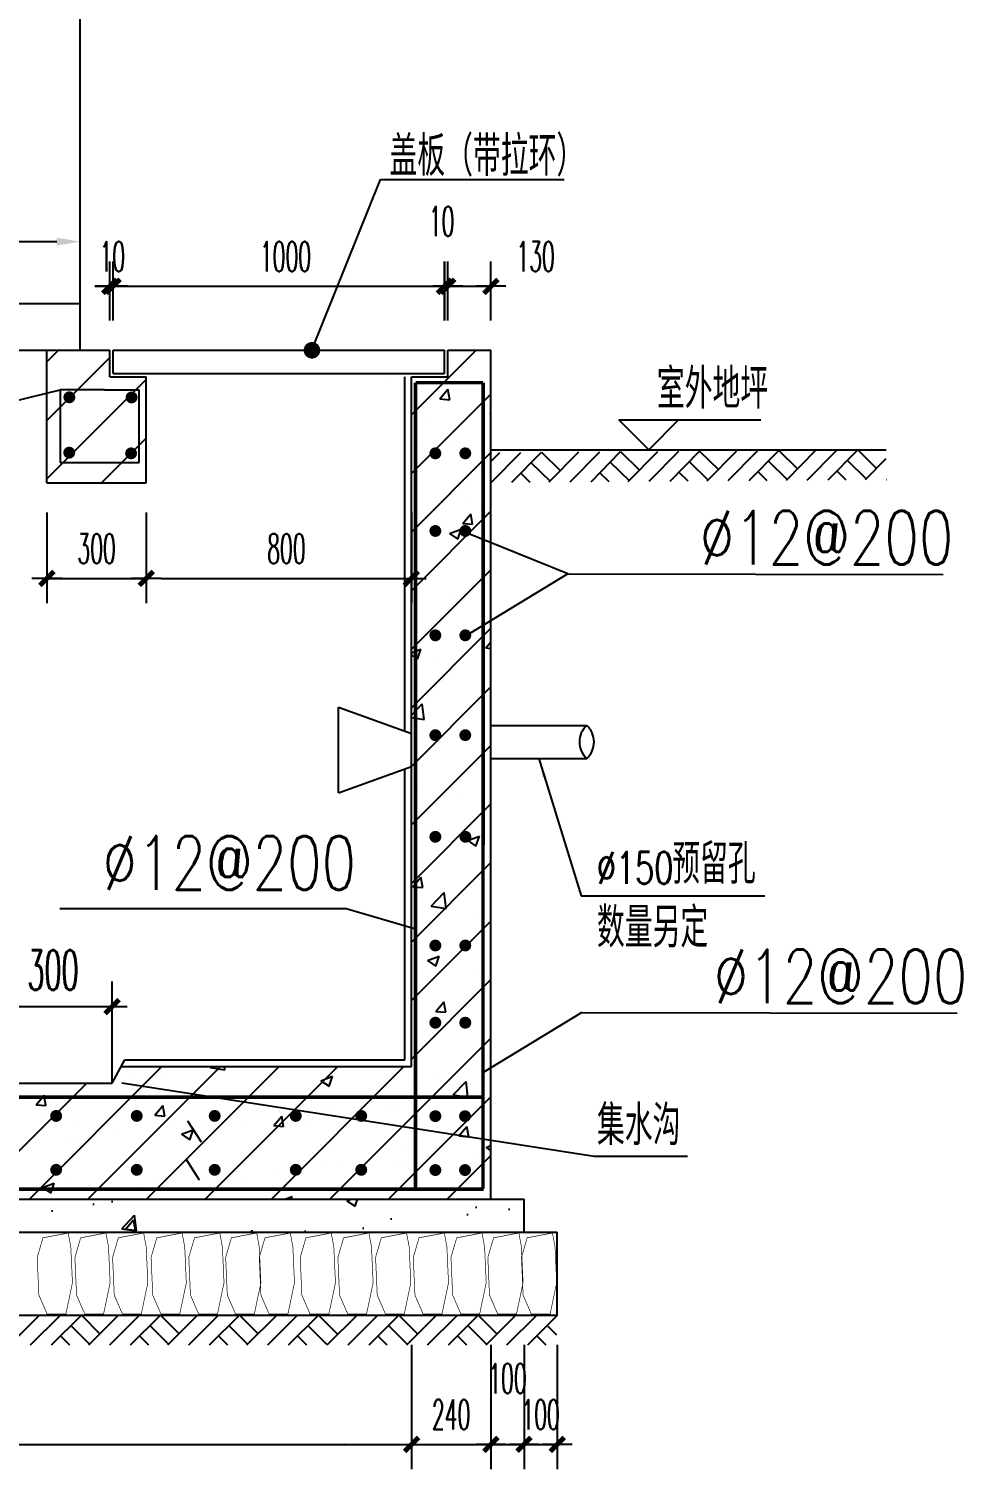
# Model space of a CAD drawing. Extents: x 1225 to 6895, y 909 to 1228.
# Drawn here: x 5323.8 to 5370.9, y 1079.3 to 1151.9 of the extents above; entities that cross this region are included whole.
import ezdxf

# ---------------------------------------------------------------- set-up
doc = ezdxf.new("R2010")
doc.units = 0
doc.layers.get('0').update_dxf_attribs({"linetype": 'CONTINUOUS'})
for name, color, linetype in [('02', 7, 'CONTINUOUS'), ('1', 7, 'CONTINUOUS'), ('3', 4, 'CONTINUOUS'), ('6', 1, 'CONTINUOUS'), ('PUB_DIM', 3, 'CONTINUOUS'), ('PUB_HATCH', 8, 'CONTINUOUS'), ('PUB_TEXT', 7, 'CONTINUOUS')]:
    doc.layers.add(name, color=color, linetype=linetype)
doc.styles.add('_HZTXT', font='romans.shx', dxfattribs={"width": 0.65, "bigfont": 'hztxt.shx'})
doc.styles.add('_SIMPLEX', font='SIMPLEX.shx', dxfattribs={"width": 0.525})
doc.styles.add('DIM_FONT', font='SIMPLEX.shx', dxfattribs={"width": 0.5, "bigfont": 'hztxt.shx'})

# ---------------------------------------------------------------- blocks, each defined once
blk = doc.blocks.new('_DIMX')
blk.add_line((-150, 0), (150, 0))
at = {"const_width": 50}
blk.add_lwpolyline([(-70, -70), (70, 70)], dxfattribs=at)
blk = doc.blocks.new('_DOT')
at = {"const_width": 0.1}
blk.add_lwpolyline([(-0.05, 0, 1), (0.05, 0, 1)], format="xyb", close=True, dxfattribs=at)
blk = doc.blocks.new('_ARROW')
blk.add_solid([(0, 0), (-1, 0.1), (-1, -0.1)])

msp = doc.modelspace()

# ---------------------------------------------------------------- hatches: boundary and pattern name
h = msp.add_hatch(color=0)
edge = h.paths.add_edge_path()
edge.add_arc((5325.852, 1133.351), 0.303, 0, 360)
h = msp.add_hatch(color=0)
edge = h.paths.add_edge_path()
edge.add_arc((5328.99, 1133.343), 0.303, 0, 360)
h = msp.add_hatch(color=0)
edge = h.paths.add_edge_path()
edge.add_arc((5325.845, 1130.559), 0.303, 0, 360)
h = msp.add_hatch(color=0)
edge = h.paths.add_edge_path()
edge.add_arc((5328.965, 1130.525), 0.303, 0, 360)
h = msp.add_hatch(color=0)
edge = h.paths.add_edge_path()
edge.add_arc((5344.303, 1130.525), 0.303, 0, 360)
h = msp.add_hatch(color=0)
edge = h.paths.add_edge_path()
edge.add_arc((5345.811, 1130.525), 0.303, 0, 360)
h = msp.add_hatch(color=0)
edge = h.paths.add_edge_path()
edge.add_arc((5344.303, 1126.611), 0.303, 0, 360)
h = msp.add_hatch(color=0)
edge = h.paths.add_edge_path()
edge.add_arc((5345.811, 1126.611), 0.303, 0, 360)
h = msp.add_hatch(color=0)
edge = h.paths.add_edge_path()
edge.add_arc((5344.303, 1121.349), 0.303, 0, 360)
h = msp.add_hatch(color=0)
edge = h.paths.add_edge_path()
edge.add_arc((5345.811, 1121.349), 0.303, 0, 360)
h = msp.add_hatch(color=0)
edge = h.paths.add_edge_path()
edge.add_arc((5344.303, 1116.314), 0.303, 0, 360)
h = msp.add_hatch(color=0)
edge = h.paths.add_edge_path()
edge.add_arc((5345.811, 1116.314), 0.303, 0, 360)
h = msp.add_hatch(color=0)
edge = h.paths.add_edge_path()
edge.add_arc((5344.303, 1111.19), 0.303, 0, 360)
h = msp.add_hatch(color=0)
edge = h.paths.add_edge_path()
edge.add_arc((5345.816, 1111.192), 0.303, 0, 360)
h = msp.add_hatch(color=0)
edge = h.paths.add_edge_path()
edge.add_arc((5344.303, 1105.709), 0.303, 0, 360)
h = msp.add_hatch(color=0)
edge = h.paths.add_edge_path()
edge.add_arc((5345.811, 1105.709), 0.303, 0, 360)
h = msp.add_hatch(color=0)
edge = h.paths.add_edge_path()
edge.add_arc((5344.303, 1101.816), 0.303, 0, 360)
h = msp.add_hatch(color=0)
edge = h.paths.add_edge_path()
edge.add_arc((5345.811, 1101.816), 0.303, 0, 360)
h = msp.add_hatch(color=0)
edge = h.paths.add_edge_path()
edge.add_arc((5325.187, 1097.118), 0.303, 0, 360)
h = msp.add_hatch(color=0)
edge = h.paths.add_edge_path()
edge.add_arc((5329.25, 1097.118), 0.303, -180, 180, ccw=False)
h = msp.add_hatch(color=0)
edge = h.paths.add_edge_path()
edge.add_arc((5333.179, 1097.118), 0.303, 0, 360)
h = msp.add_hatch(color=0)
edge = h.paths.add_edge_path()
edge.add_arc((5337.266, 1097.118), 0.303, -180, 180, ccw=False)
h = msp.add_hatch(color=0)
edge = h.paths.add_edge_path()
edge.add_arc((5340.566, 1097.118), 0.303, -180, 180, ccw=False)
h = msp.add_hatch(color=0)
edge = h.paths.add_edge_path()
edge.add_arc((5344.303, 1097.105), 0.303, 0, 360)
h = msp.add_hatch(color=0)
edge = h.paths.add_edge_path()
edge.add_arc((5345.797, 1097.105), 0.303, 0, 360)
h = msp.add_hatch(color=0)
edge = h.paths.add_edge_path()
edge.add_arc((5325.187, 1094.399), 0.303, 0, 360)
h = msp.add_hatch(color=0)
edge = h.paths.add_edge_path()
edge.add_arc((5329.25, 1094.399), 0.303, -180, 180, ccw=False)
h = msp.add_hatch(color=0)
edge = h.paths.add_edge_path()
edge.add_arc((5333.179, 1094.399), 0.303, 0, 360)
h = msp.add_hatch(color=0)
edge = h.paths.add_edge_path()
edge.add_arc((5337.266, 1094.399), 0.303, -180, 180, ccw=False)
h = msp.add_hatch(color=0)
edge = h.paths.add_edge_path()
edge.add_arc((5340.566, 1094.399), 0.303, -180, 180, ccw=False)
h = msp.add_hatch(color=0)
edge = h.paths.add_edge_path()
edge.add_arc((5344.303, 1094.387), 0.303, 0, 360)
h = msp.add_hatch(color=0)
edge = h.paths.add_edge_path()
edge.add_arc((5345.797, 1094.387), 0.303, 0, 360)
at = {"layer": '6'}
h = msp.add_hatch(dxfattribs=at)
h.set_pattern_fill('ANSI31', color=256, scale=16.703658, style=0)
h.set_pattern_definition([(45, (5200.301, 1034.3464), (-1.47641, 1.47641), [])])
h.paths.add_polyline_path([(5296.657, 1135.72), (5291.646, 1135.72), (5291.646, 1129.039), (5296.657, 1129.039)])
h.paths.add_polyline_path([(5329.731, 1134.384), (5327.893, 1134.384), (5327.893, 1135.72), (5324.719, 1135.72), (5324.719, 1129.039), (5329.731, 1129.039)])
h = msp.add_hatch(dxfattribs=at)
h.set_pattern_fill('AR-CONC', color=256, scale=0.835183, style=0)
h.set_pattern_definition([(50, (5203.6416, 1034.3464), (5.99043, -0.5241), [0.62639, -6.89026]), (355, (5203.6416, 1034.3464), (-1.15883, 6.28218), [0.5011, -5.5122]), (100.4514, (5204.141, 1034.303), (4.83161, 5.75808), [0.53235, -5.85582]), (46.184, (5203.642, 1036.017), (8.9134, -1.3824), [0.9396, -10.3354]), (96.6356, (5204.384, 1035.902), (7.80614, 8.13567), [0.7985, -8.78373]), (351.184, (5203.642, 1036.017), (7.80614, 8.13567), [0.75166, -8.2683]), (21, (5204.477, 1035.599), (4.98527, -3.3626), [0.62639, -6.89026]), (326, (5204.477, 1035.599), (2.03213, 6.05633), [0.5011, -5.5122]), (71.4514, (5204.892, 1035.319), (7.0174, 2.69372), [0.53235, -5.85582]), (37.5, (5203.6416, 1034.3464), (0.101557, 2.780273), [0, -5.44539, 0, -5.595725, 0, -5.53309]), (7.5, (5203.6416, 1034.3464), (2.19711, 3.29406), [0, -3.1904, 0, -5.320115, 0, -2.108837]), (327.5, (5201.7792, 1034.3464), (4.458394, -0.188374), [0, -2.08796, 0, -6.51443, 0, -8.64414]), (317.5, (5200.944, 1034.3464), (4.87067, 0.83606), [0, -2.71434, 0, -4.32625, 0, -6.13859])])
h.paths.add_polyline_path([(5348.773, 1092.922), (5265.171, 1092.922), (5265.171, 1091.251), (5348.773, 1091.251)])

# ---------------------------------------------------------------- linework, layer by layer
at = {"color": 7}
for p, q in [((5350.986, 1124.45), (5345.996, 1126.466)), ((5350.986, 1124.45), (5346.003, 1121.423)), ((5339.798, 1107.583), (5343.248, 1106.573)), ((5351.69, 1102.331), (5346.708, 1099.303))]:
    msp.add_line(p, q, dxfattribs=at)
for p, q in [((5350.986, 1124.45), (5369.895, 1124.419)), ((5325.368, 1107.583), (5339.798, 1107.583)), ((5351.69, 1102.331), (5370.6, 1102.299))]:
    msp.add_line(p, q)
at = {"color": 0, "const_width": 0.18}
for points in [[(5343.305, 1093.432), (5343.305, 1134.088)], [(5343.305, 1134.088), (5346.71, 1134.088)], [(5346.704, 1093.444), (5346.71, 1134.088)], [(5263.83, 1098.061), (5346.754, 1098.061)], [(5263.835, 1093.428), (5346.742, 1093.428)]]:
    msp.add_lwpolyline(points, dxfattribs=at)
at = {"layer": '02', "color": 2}
for p, q in [((5331.813, 1096.866), (5332.49, 1095.815)), ((5331.726, 1094.951), (5332.402, 1093.9))]:
    msp.add_line(p, q, dxfattribs=at)
at = {"layer": '1', "color": 1}
for p, q in [((5326.401, 1135.72), (5326.401, 1183.22)), ((5265.543, 1138.08), (5326.401, 1138.08)), ((5265.543, 1135.72), (5326.401, 1135.72))]:
    msp.add_line(p, q, dxfattribs=at)
at = {"layer": '3', "color": 1, "linetype": 'CONTINUOUS', "ltscale": 20}
for p, q in [((5327.628, 1133.732), (5325.387, 1133.732)), ((5325.387, 1133.732), (5325.387, 1130.062)), ((5327.628, 1133.732), (5329.369, 1133.732)), ((5329.369, 1130.062), (5329.369, 1133.732)), ((5325.387, 1130.062), (5329.369, 1130.062))]:
    msp.add_line(p, q, dxfattribs=at)
at = {"layer": '6'}
for p, q in [((5326.401, 1138.861), (5326.401, 1142.381)), ((5266.723, 1141.201), (5325.221, 1141.201)), ((5343.093, 1132.459), (5346.355, 1135.72)), ((5341.76, 1134.1), (5341.76, 1134.1)), ((5342.759, 1116.521), (5342.759, 1134.384)), ((5344.524, 1133.275), (5344.927, 1133.755)), ((5345.024, 1133.231), (5344.927, 1133.755)), ((5343.093, 1129.506), (5347.102, 1133.515)), ((5343.588, 1133.624), (5343.588, 1133.624)), ((5344.524, 1133.275), (5345.024, 1133.231)), ((5347.047, 1132.537), (5347.102, 1132.558)), ((5347.047, 1132.537), (5347.102, 1132.499)), ((5343.778, 1132.17), (5343.778, 1132.17)), ((5343.487, 1130.844), (5343.487, 1130.844)), ((5344.367, 1130.789), (5344.367, 1130.789)), ((5344.995, 1131.081), (5344.995, 1131.081)), ((5345.539, 1131.049), (5345.539, 1131.049)), ((5343.093, 1126.553), (5347.102, 1130.562)), ((5347.102, 1130.709), (5367.029, 1130.709)), ((5343.385, 1128.064), (5343.385, 1128.064)), ((5345.961, 1128.203), (5345.961, 1128.203)), ((5343.093, 1123.6), (5347.102, 1127.609)), ((5345.683, 1126.993), (5346.086, 1127.473)), ((5346.183, 1126.949), (5346.086, 1127.473)), ((5346.575, 1127.737), (5346.575, 1127.737)), ((5345.015, 1126.481), (5345.6, 1126.705)), ((5345.015, 1126.481), (5345.43, 1126.2)), ((5345.43, 1126.2), (5345.6, 1126.705)), ((5345.683, 1126.993), (5346.182, 1126.949)), ((5343.284, 1125.284), (5343.284, 1125.284)), ((5343.093, 1120.648), (5347.102, 1124.656)), ((5343.763, 1124.909), (5343.763, 1124.909)), ((5344.949, 1123.469), (5344.949, 1123.469)), ((5343.182, 1122.503), (5343.182, 1122.503)), ((5346.71, 1122.347), (5346.71, 1122.347)), ((5346.841, 1122.309), (5346.841, 1122.309)), ((5343.093, 1117.695), (5347.102, 1121.704)), ((5343.093, 1120.467), (5343.567, 1120.649)), ((5343.398, 1120.144), (5343.568, 1120.649)), ((5346.842, 1120.711), (5347.102, 1121.021)), ((5346.842, 1120.711), (5347.102, 1120.688)), ((5343.093, 1120.349), (5343.398, 1120.144)), ((5344.342, 1120.213), (5344.342, 1120.213)), ((5343.287, 1119.224), (5343.287, 1119.224)), ((5346.735, 1119.291), (5346.735, 1119.291)), ((5343.093, 1114.742), (5347.102, 1118.751)), ((5344.644, 1119.015), (5344.644, 1119.015)), ((5339.425, 1113.407), (5339.425, 1117.734)), ((5339.425, 1117.734), (5343.093, 1116.399)), ((5343.093, 1117.323), (5343.64, 1117.893)), ((5343.732, 1117.1), (5343.64, 1117.893)), ((5343.093, 1117.199), (5343.732, 1117.1)), ((5347.102, 1116.799), (5351.932, 1116.799)), ((5343.093, 1111.789), (5347.102, 1115.798)), ((5344.537, 1115.997), (5344.537, 1115.997)), ((5347.102, 1115.142), (5351.932, 1115.142)), ((5339.425, 1113.407), (5343.093, 1114.742)), ((5342.759, 1099.937), (5342.759, 1114.62)), ((5346.119, 1114.768), (5346.119, 1114.768)), ((5343.422, 1113.834), (5343.422, 1113.834)), ((5343.093, 1108.836), (5347.102, 1112.845)), ((5345.503, 1113.119), (5345.503, 1113.119)), ((5347.064, 1111.97), (5347.064, 1111.97)), ((5344.079, 1111.533), (5344.079, 1111.533)), ((5345.936, 1111.005), (5346.521, 1111.23)), ((5346.351, 1110.725), (5346.521, 1111.23)), ((5344.457, 1110.522), (5344.457, 1110.522)), ((5345.936, 1111.005), (5346.351, 1110.725)), ((5343.093, 1105.884), (5347.102, 1109.892)), ((5343.306, 1109.825), (5343.306, 1109.825)), ((5343.169, 1108.67), (5343.572, 1109.15)), ((5343.669, 1108.627), (5343.572, 1109.15)), ((5344.318, 1109.638), (5344.318, 1109.638)), ((5346.963, 1109.19), (5346.963, 1109.19)), ((5343.169, 1108.67), (5343.669, 1108.627)), ((5344.097, 1107.697), (5344.747, 1108.375)), ((5344.84, 1107.582), (5344.747, 1108.375)), ((5344.097, 1107.697), (5344.84, 1107.582)), ((5343.093, 1102.931), (5347.102, 1106.94)), ((5346.384, 1107.225), (5346.384, 1107.225)), ((5346.861, 1106.41), (5346.861, 1106.41)), ((5343.904, 1104.949), (5344.488, 1105.173)), ((5343.904, 1104.949), (5344.319, 1104.669)), ((5344.319, 1104.669), (5344.489, 1105.173)), ((5344.592, 1105.133), (5344.592, 1105.133)), ((5343.093, 1099.978), (5347.102, 1103.987)), ((5344.187, 1103.931), (5344.187, 1103.931)), ((5346.278, 1104.206), (5346.278, 1104.206)), ((5328.007, 1098.768), (5328.007, 1103.887)), ((5346.759, 1103.629), (5346.759, 1103.629)), ((5321.405, 1102.627), (5328.756, 1102.627)), ((5344.328, 1102.388), (5344.731, 1102.868)), ((5344.827, 1102.345), (5344.731, 1102.868)), ((5344.328, 1102.388), (5344.827, 1102.345)), ((5345.628, 1101.821), (5345.628, 1101.821)), ((5338.99, 1092.922), (5347.102, 1101.034)), ((5343.317, 1100.849), (5343.317, 1100.849)), ((5323.838, 1092.922), (5330.52, 1099.603)), ((5326.791, 1092.922), (5333.473, 1099.603)), ((5328.007, 1098.768), (5328.647, 1099.937)), ((5328.647, 1099.937), (5342.759, 1099.937)), ((5329.744, 1092.922), (5336.425, 1099.603)), ((5332.697, 1092.922), (5339.378, 1099.603)), ((5332.95, 1099.561), (5332.99, 1099.603)), ((5332.95, 1099.561), (5333.693, 1099.446)), ((5333.693, 1099.446), (5333.675, 1099.603)), ((5336.037, 1092.922), (5342.719, 1099.603)), ((5329.21, 1099.223), (5329.21, 1099.223)), ((5330.211, 1099.526), (5330.211, 1099.526)), ((5330.473, 1099.1), (5330.473, 1099.1)), ((5338.531, 1098.893), (5339.116, 1099.117)), ((5338.531, 1098.893), (5338.946, 1098.612)), ((5338.946, 1098.612), (5339.116, 1099.117)), ((5344.293, 1099.062), (5344.293, 1099.062)), ((5345.204, 1098.179), (5345.855, 1098.857)), ((5345.947, 1098.063), (5345.855, 1098.857)), ((5320.885, 1092.922), (5326.732, 1098.768)), ((5324.175, 1097.678), (5324.578, 1098.158)), ((5324.339, 1098.387), (5324.339, 1098.387)), ((5324.674, 1097.635), (5324.578, 1098.158)), ((5326.185, 1098.512), (5326.185, 1098.512)), ((5327.286, 1098.118), (5327.286, 1098.118)), ((5352.3, 1095.073), (5328.5, 1098.768)), ((5336.082, 1098.226), (5336.082, 1098.226)), ((5345.204, 1098.179), (5345.947, 1098.064)), ((5324.175, 1097.678), (5324.674, 1097.635)), ((5330.165, 1097.154), (5330.568, 1097.634)), ((5330.665, 1097.111), (5330.568, 1097.634)), ((5331.211, 1097.39), (5331.211, 1097.39)), ((5331.744, 1097.93), (5331.744, 1097.93)), ((5336.202, 1097.742), (5336.202, 1097.742)), ((5338.543, 1097.618), (5338.543, 1097.618)), ((5338.928, 1097.481), (5338.928, 1097.481)), ((5341.883, 1097.618), (5341.883, 1097.618)), ((5341.943, 1092.922), (5347.102, 1098.081)), ((5342.268, 1097.481), (5342.268, 1097.481)), ((5344.001, 1097.553), (5344.001, 1097.553)), ((5345.046, 1098.035), (5345.046, 1098.035)), ((5346.556, 1098.069), (5346.556, 1098.069)), ((5324.588, 1097.185), (5324.588, 1097.185)), ((5329.046, 1096.996), (5329.046, 1096.996)), ((5330.165, 1097.154), (5330.665, 1097.111)), ((5331.177, 1096.649), (5331.177, 1096.649)), ((5333.505, 1096.808), (5333.505, 1096.808)), ((5334.59, 1096.855), (5334.59, 1096.855)), ((5336.156, 1096.63), (5336.558, 1097.11)), ((5336.452, 1097.343), (5336.452, 1097.343)), ((5336.655, 1096.586), (5336.559, 1097.11)), ((5325.923, 1095.957), (5325.923, 1095.957)), ((5326.34, 1096.554), (5326.34, 1096.554)), ((5328.014, 1096.232), (5328.014, 1096.232)), ((5330.371, 1096.32), (5330.371, 1096.32)), ((5331.513, 1096.199), (5332.098, 1096.423)), ((5331.513, 1096.199), (5331.929, 1095.919)), ((5331.929, 1095.919), (5332.098, 1096.423)), ((5336.156, 1096.63), (5336.655, 1096.587)), ((5337.963, 1096.62), (5337.963, 1096.62)), ((5345.487, 1096.106), (5345.89, 1096.586)), ((5345.487, 1096.106), (5345.986, 1096.062)), ((5345.762, 1096.431), (5345.762, 1096.431)), ((5345.986, 1096.062), (5345.89, 1096.586)), ((5326.083, 1095.732), (5326.083, 1095.732)), ((5339.271, 1095.303), (5339.271, 1095.303)), ((5342.612, 1095.303), (5342.612, 1095.303)), ((5346.455, 1095.289), (5346.455, 1095.289)), ((5346.857, 1095.53), (5347.102, 1095.624)), ((5346.857, 1095.53), (5347.102, 1095.364)), ((5338.826, 1094.701), (5338.826, 1094.701)), ((5339.509, 1094.741), (5339.509, 1094.741)), ((5342.167, 1094.701), (5342.167, 1094.701)), ((5342.849, 1094.741), (5342.849, 1094.741)), ((5344.896, 1092.922), (5347.102, 1095.128)), ((5357.009, 1095.073), (5352.3, 1095.073)), ((5325.624, 1093.873), (5325.624, 1093.873)), ((5334.255, 1094.049), (5334.255, 1094.049)), ((5334.401, 1094.467), (5334.401, 1094.467)), ((5334.488, 1094.074), (5334.488, 1094.074)), ((5336.345, 1094.324), (5336.345, 1094.324)), ((5324.496, 1093.505), (5325.081, 1093.73)), ((5324.496, 1093.505), (5324.911, 1093.225)), ((5324.912, 1093.225), (5325.081, 1093.73)), ((5328.98, 1093.355), (5328.98, 1093.355)), ((5329.53, 1093.631), (5329.53, 1093.631)), ((5330.082, 1093.685), (5330.082, 1093.685)), ((5330.27, 1093.54), (5330.27, 1093.54)), ((5334.541, 1093.496), (5334.541, 1093.496)), ((5336.721, 1092.922), (5337.083, 1093.061)), ((5337.037, 1092.922), (5337.084, 1093.061)), ((5338.999, 1093.308), (5338.999, 1093.308)), ((5346.798, 1093.119), (5346.798, 1093.119)), ((5325.817, 1092.938), (5325.817, 1092.938)), ((5325.981, 1092.952), (5325.981, 1092.952))]:
    msp.add_line(p, q, dxfattribs=at)
at = {"layer": '6', "color": 2}
for p, q in [((5324.719, 1135.72), (5327.893, 1135.72)), ((5324.719, 1129.039), (5324.719, 1135.72)), ((5327.893, 1134.384), (5327.893, 1135.72)), ((5328.06, 1135.72), (5344.764, 1135.72)), ((5328.06, 1134.551), (5328.06, 1135.72)), ((5344.764, 1134.551), (5344.764, 1135.72)), ((5344.931, 1135.72), (5347.102, 1135.72)), ((5344.931, 1134.384), (5344.931, 1135.72)), ((5347.102, 1092.922), (5347.102, 1135.72)), ((5328.06, 1134.551), (5344.764, 1134.551)), ((5327.893, 1134.384), (5329.731, 1134.384)), ((5329.731, 1129.039), (5329.731, 1134.384)), ((5343.093, 1134.384), (5344.931, 1134.384)), ((5343.093, 1099.603), (5343.093, 1134.384)), ((5324.719, 1129.039), (5329.731, 1129.039)), ((5328.464, 1099.603), (5343.093, 1099.603)), ((5322.311, 1098.768), (5328.007, 1098.768)), ((5261.83, 1092.922), (5348.773, 1092.922)), ((5348.773, 1091.251), (5348.773, 1092.922)), ((5260.16, 1091.251), (5350.443, 1091.251)), ((5350.443, 1087.076), (5350.443, 1091.251)), ((5263.501, 1087.076), (5350.443, 1087.076))]:
    msp.add_line(p, q, dxfattribs=at)
at = {"layer": '6', "color": 0}
msp.add_line((5313.229, 1130.752), (5325.387, 1133.732), dxfattribs=at)
at = {"layer": '6', "const_width": 0.0334}
for points in [[(5325.796, 1091.214), (5324.521, 1090.971), (5324.232, 1089.981), (5324.315, 1088.083), (5324.728, 1087.133), (5325.678, 1087.133), (5326.008, 1088.702), (5325.925, 1090.517)], [(5327.696, 1091.214), (5326.421, 1090.971), (5326.132, 1089.981), (5326.215, 1088.083), (5326.628, 1087.133), (5327.578, 1087.133), (5327.908, 1088.702), (5327.825, 1090.517)], [(5329.596, 1091.214), (5328.321, 1090.971), (5328.032, 1089.981), (5328.115, 1088.083), (5328.528, 1087.133), (5329.478, 1087.133), (5329.808, 1088.702), (5329.725, 1090.517)], [(5331.537, 1091.214), (5330.262, 1090.971), (5329.973, 1089.981), (5330.056, 1088.083), (5330.469, 1087.133), (5331.419, 1087.133), (5331.749, 1088.702), (5331.667, 1090.517)], [(5333.437, 1091.214), (5332.162, 1090.971), (5331.873, 1089.981), (5331.956, 1088.083), (5332.369, 1087.133), (5333.319, 1087.133), (5333.649, 1088.702), (5333.567, 1090.517)], [(5335.295, 1091.214), (5334.021, 1090.971), (5333.732, 1089.981), (5333.814, 1088.083), (5334.227, 1087.133), (5335.177, 1087.133), (5335.508, 1088.702), (5335.425, 1090.517)], [(5336.989, 1091.214), (5335.714, 1090.971), (5335.425, 1089.981), (5335.508, 1088.083), (5335.921, 1087.133), (5336.871, 1087.133), (5337.201, 1088.702), (5337.119, 1090.517)], [(5339.053, 1091.214), (5337.779, 1090.971), (5337.49, 1089.981), (5337.572, 1088.083), (5337.985, 1087.133), (5338.935, 1087.133), (5339.266, 1088.702), (5339.183, 1090.517)], [(5340.953, 1091.214), (5339.679, 1090.971), (5339.389, 1089.981), (5339.472, 1088.083), (5339.885, 1087.133), (5340.835, 1087.133), (5341.165, 1088.702), (5341.083, 1090.517)], [(5342.853, 1091.214), (5341.579, 1090.971), (5341.289, 1089.981), (5341.372, 1088.083), (5341.785, 1087.133), (5342.735, 1087.133), (5343.065, 1088.702), (5342.983, 1090.517)], [(5344.754, 1091.214), (5343.479, 1090.971), (5343.19, 1089.981), (5343.273, 1088.083), (5343.686, 1087.133), (5344.636, 1087.133), (5344.966, 1088.702), (5344.884, 1090.517)], [(5346.654, 1091.214), (5345.379, 1090.971), (5345.09, 1089.981), (5345.173, 1088.083), (5345.586, 1087.133), (5346.536, 1087.133), (5346.866, 1088.702), (5346.784, 1090.517)], [(5348.512, 1091.214), (5347.238, 1090.971), (5346.949, 1089.981), (5347.031, 1088.083), (5347.444, 1087.133), (5348.394, 1087.133), (5348.725, 1088.702), (5348.642, 1090.517)], [(5350.206, 1091.214), (5348.931, 1090.971), (5348.642, 1089.981), (5348.725, 1088.083), (5349.138, 1087.133), (5350.088, 1087.133), (5350.418, 1088.702), (5350.336, 1090.517)]]:
    msp.add_lwpolyline(points, close=True, dxfattribs=at)
at = {"layer": '6'}
for centre, start, end in [((5352.678, 1115.971), 132.00149, 227.99851), ((5351.186, 1115.971), 312.00149, 47.99851)]:
    msp.add_arc(centre, 1.115, start, end, dxfattribs=at)
msp.add_solid([(5325.221, 1141.398), (5325.221, 1141.004), (5326.401, 1141.201)], dxfattribs=at)
at = {"layer": 'PUB_DIM'}
for p, q in [((5327.893, 1137.224), (5327.893, 1140.198)), ((5327.893, 1137.224), (5327.893, 1140.198)), ((5328.06, 1137.224), (5328.06, 1140.198)), ((5328.06, 1137.224), (5328.06, 1140.198)), ((5344.764, 1137.224), (5344.764, 1140.198)), ((5344.774, 1137.224), (5344.774, 1140.198)), ((5344.931, 1137.224), (5344.931, 1140.198)), ((5344.931, 1137.224), (5344.931, 1140.198)), ((5347.102, 1137.224), (5347.102, 1140.198)), ((5327.888, 1138.946), (5327.883, 1138.946)), ((5327.893, 1138.946), (5328.06, 1138.946)), ((5327.898, 1138.946), (5327.903, 1138.946)), ((5328.065, 1138.946), (5344.022, 1138.946)), ((5328.065, 1138.946), (5328.07, 1138.946)), ((5341.418, 1138.946), (5341.413, 1138.946)), ((5344.931, 1138.946), (5347.102, 1138.946)), ((5347.107, 1138.946), (5347.112, 1138.946)), ((5353.553, 1132.212), (5356.559, 1132.212)), ((5355.056, 1130.709), (5353.553, 1132.212)), ((5356.559, 1132.212), (5355.056, 1130.709)), ((5356.559, 1132.212), (5360.718, 1132.212)), ((5324.72, 1127.535), (5324.72, 1122.967)), ((5329.731, 1127.535), (5329.731, 1122.967)), ((5329.731, 1127.535), (5329.731, 1122.967)), ((5343.094, 1127.535), (5343.094, 1122.967)), ((5324.725, 1124.22), (5329.726, 1124.22)), ((5330.482, 1124.22), (5343.089, 1124.22)), ((5343.104, 1085.572), (5343.104, 1079.305)), ((5343.104, 1085.572), (5343.104, 1079.305)), ((5347.102, 1085.572), (5347.102, 1079.305)), ((5347.102, 1085.572), (5347.102, 1079.305)), ((5348.773, 1085.572), (5348.773, 1079.305)), ((5348.773, 1085.572), (5348.773, 1079.305)), ((5350.443, 1085.572), (5350.443, 1079.305)), ((5267.514, 1080.557), (5342.352, 1080.557)), ((5339.748, 1080.557), (5339.743, 1080.557)), ((5343.094, 1080.557), (5347.102, 1080.557)), ((5347.097, 1080.557), (5347.092, 1080.557)), ((5347.102, 1080.557), (5348.773, 1080.557)), ((5347.107, 1080.557), (5347.112, 1080.557)), ((5348.768, 1080.557), (5348.763, 1080.557)), ((5348.773, 1080.557), (5350.443, 1080.557)), ((5348.778, 1080.557), (5348.783, 1080.557)), ((5350.448, 1080.557), (5350.453, 1080.557))]:
    msp.add_line(p, q, dxfattribs=at)
at = {"layer": 'PUB_HATCH'}
for p, q in [((5347.106, 1130.111), (5347.553, 1130.565)), ((5347.113, 1129.059), (5348.606, 1130.573)), ((5348.166, 1129.067), (5349.658, 1130.581)), ((5349.658, 1130.581), (5350.604, 1129.648)), ((5350.045, 1129.08), (5351.537, 1130.595)), ((5351.097, 1129.088), (5352.589, 1130.603)), ((5352.149, 1129.096), (5353.642, 1130.61)), ((5353.119, 1130.08), (5354.066, 1129.148)), ((5353.642, 1130.61), (5354.588, 1129.678)), ((5354.029, 1129.11), (5355.521, 1130.624)), ((5355.081, 1129.118), (5356.573, 1130.632)), ((5356.133, 1129.125), (5357.625, 1130.64)), ((5357.103, 1130.11), (5358.05, 1129.177)), ((5357.625, 1130.64), (5358.572, 1129.707)), ((5358.012, 1129.139), (5359.505, 1130.654)), ((5359.065, 1129.147), (5360.557, 1130.661)), ((5360.117, 1129.155), (5361.609, 1130.669)), ((5361.087, 1130.139), (5362.033, 1129.206)), ((5361.609, 1130.669), (5362.556, 1129.736)), ((5361.996, 1129.169), (5363.488, 1130.683)), ((5363.048, 1129.176), (5364.541, 1130.691)), ((5364.101, 1129.184), (5365.593, 1130.699)), ((5365.071, 1130.168), (5366.017, 1129.236)), ((5365.593, 1130.699), (5366.539, 1129.766)), ((5365.98, 1129.198), (5367.032, 1130.266)), ((5348.613, 1129.521), (5349.068, 1129.073)), ((5349.136, 1130.051), (5350.082, 1129.118)), ((5352.597, 1129.55), (5353.051, 1129.103)), ((5356.581, 1129.58), (5357.035, 1129.132)), ((5360.565, 1129.609), (5361.019, 1129.161)), ((5364.548, 1129.638), (5365.003, 1129.191)), ((5367.032, 1129.206), (5367.04, 1129.214)), ((5322.849, 1085.572), (5324.352, 1087.076)), ((5323.901, 1085.572), (5325.404, 1087.076)), ((5324.953, 1085.572), (5326.457, 1087.076)), ((5325.93, 1086.549), (5326.87, 1085.61)), ((5326.457, 1087.076), (5327.396, 1086.136)), ((5326.832, 1085.572), (5328.336, 1087.076)), ((5327.885, 1085.572), (5329.388, 1087.076)), ((5328.937, 1085.572), (5330.44, 1087.076)), ((5329.914, 1086.549), (5330.854, 1085.61)), ((5330.44, 1087.076), (5331.38, 1086.136)), ((5330.816, 1085.572), (5332.32, 1087.076)), ((5331.869, 1085.572), (5333.372, 1087.076)), ((5332.921, 1085.572), (5334.424, 1087.076)), ((5333.898, 1086.549), (5334.838, 1085.61)), ((5334.424, 1087.076), (5335.364, 1086.136)), ((5334.8, 1085.572), (5336.303, 1087.076)), ((5335.852, 1085.572), (5337.356, 1087.076)), ((5336.905, 1085.572), (5338.408, 1087.076)), ((5337.882, 1086.549), (5338.822, 1085.61)), ((5338.408, 1087.076), (5339.348, 1086.136)), ((5338.854, 1085.572), (5340.357, 1087.076)), ((5339.906, 1085.572), (5341.409, 1087.076)), ((5340.958, 1085.572), (5342.462, 1087.076)), ((5341.936, 1086.549), (5342.875, 1085.61)), ((5342.462, 1087.076), (5343.401, 1086.136)), ((5342.858, 1085.572), (5344.362, 1087.076)), ((5343.911, 1085.572), (5345.414, 1087.076)), ((5344.963, 1085.572), (5346.466, 1087.076)), ((5345.94, 1086.549), (5346.88, 1085.61)), ((5346.466, 1087.076), (5347.406, 1086.136)), ((5346.861, 1085.572), (5348.364, 1087.076)), ((5347.913, 1085.572), (5349.416, 1087.076)), ((5348.965, 1085.572), (5350.468, 1087.076)), ((5349.942, 1086.549), (5350.412, 1086.08)), ((5325.404, 1086.023), (5325.855, 1085.572)), ((5329.388, 1086.023), (5329.839, 1085.572)), ((5333.372, 1086.023), (5333.823, 1085.572)), ((5337.356, 1086.023), (5337.807, 1085.572)), ((5341.409, 1086.023), (5341.86, 1085.572)), ((5345.414, 1086.023), (5345.865, 1085.572)), ((5349.416, 1086.023), (5349.867, 1085.572))]:
    msp.add_line(p, q, dxfattribs=at)
at = {"layer": 'PUB_TEXT'}
for p, q in [((5338.082, 1135.72), (5341.533, 1144.326)), ((5341.533, 1144.326), (5350.8, 1144.326)), ((5349.517, 1115.142), (5351.646, 1108.219)), ((5351.646, 1108.219), (5360.904, 1108.219))]:
    msp.add_line(p, q, dxfattribs=at)

# ---------------------------------------------------------------- block references
at = {"layer": 'PUB_DIM', "xscale": 0.0050110974061681, "yscale": 0.0050110974061681, "zscale": 0.0050110974061681}
for p in [(5327.893, 1138.946), (5344.764, 1138.946), (5344.774, 1138.946), (5343.089, 1124.22), (5328.007, 1102.627), (5343.104, 1080.557), (5343.104, 1080.557), (5347.102, 1080.557), (5348.773, 1080.557)]:
    msp.add_blockref('_DIMX', p, dxfattribs=at)
at = {"layer": 'PUB_DIM', "xscale": 0.0050110974061681, "yscale": 0.0050110974061681, "zscale": 0.0050110974061681, "rotation": 180}
for p in [(5327.893, 1138.946), (5328.06, 1138.946), (5328.06, 1138.946), (5344.931, 1138.946), (5347.102, 1138.946), (5324.72, 1124.22), (5329.731, 1124.22), (5347.102, 1080.557), (5348.773, 1080.557), (5350.443, 1080.557)]:
    msp.add_blockref('_DIMX', p, dxfattribs=at)
at = {"layer": 'PUB_TEXT', "xscale": 4.175914494845529, "yscale": 4.175914494845529, "zscale": 4.175914494845529}
msp.add_blockref('_DOT', (5338.082, 1135.72), dxfattribs=at)
at = {"layer": 'PUB_TEXT', "xscale": 1.002219478761724, "yscale": 1.002219478761724, "zscale": 1.002219478761724, "rotation": 107.0977357315265}
msp.add_blockref('_ARROW', (5349.517, 1115.142), dxfattribs=at)

# ---------------------------------------------------------------- texts
at = {"style": '_HZTXT', "width": 0.75}
for p in [(5357.63, 1124.919), (5327.524, 1108.522), (5358.335, 1102.799)]:
    msp.add_text('%%C12@200', height=2.706, dxfattribs=at).set_placement(p)
at = {"layer": 'PUB_DIM', "color": 7, "attachment_point": 5, "style": 'DIM_FONT'}
for s, insert, char_height in [('\\A1;10', (5344.62, 1142.221), 1.5033), ('\\A1;10', (5328.022, 1140.449), 1.5033), ('1000', (5336.749, 1140.449), 1.5033), ('\\A1;130', (5349.357, 1140.449), 1.5033), ('\\A1;300', (5327.225, 1125.723), 1.5033), ('800', (5336.794, 1125.723), 1.5033), ('300', (5325.028, 1104.471), 2.0044), ('\\A1;100', (5347.938, 1083.878), 1.5033), ('\\A1;240', (5345.098, 1082.061), 1.5033), ('\\A1;100', (5349.608, 1082.061), 1.5033)]:
    msp.add_mtext(s, dxfattribs=dict(at, insert=insert, char_height=char_height))
at = {"layer": 'PUB_TEXT', "width": 0.7}
for s, height, style, p in [('盖板（带拉环）', 2.0044, '_HZTXT', (5341.991, 1144.515)), ('室外地坪', 2.0044, '_HZTXT', (5355.469, 1132.781)), ('预留孔', 2.0044, '_HZTXT', (5356.242, 1108.821)), ('%%C150', 1.6036, '_SIMPLEX', (5352.448, 1108.821)), ('数量另定', 2.0044, '_HZTXT', (5352.448, 1105.614)), ('集水沟', 2.0044, '_HZTXT', (5352.448, 1095.644))]:
    msp.add_text(s, height=height, dxfattribs=dict(at, style=style)).set_placement(p)

doc.saveas('drawing.dxf')
